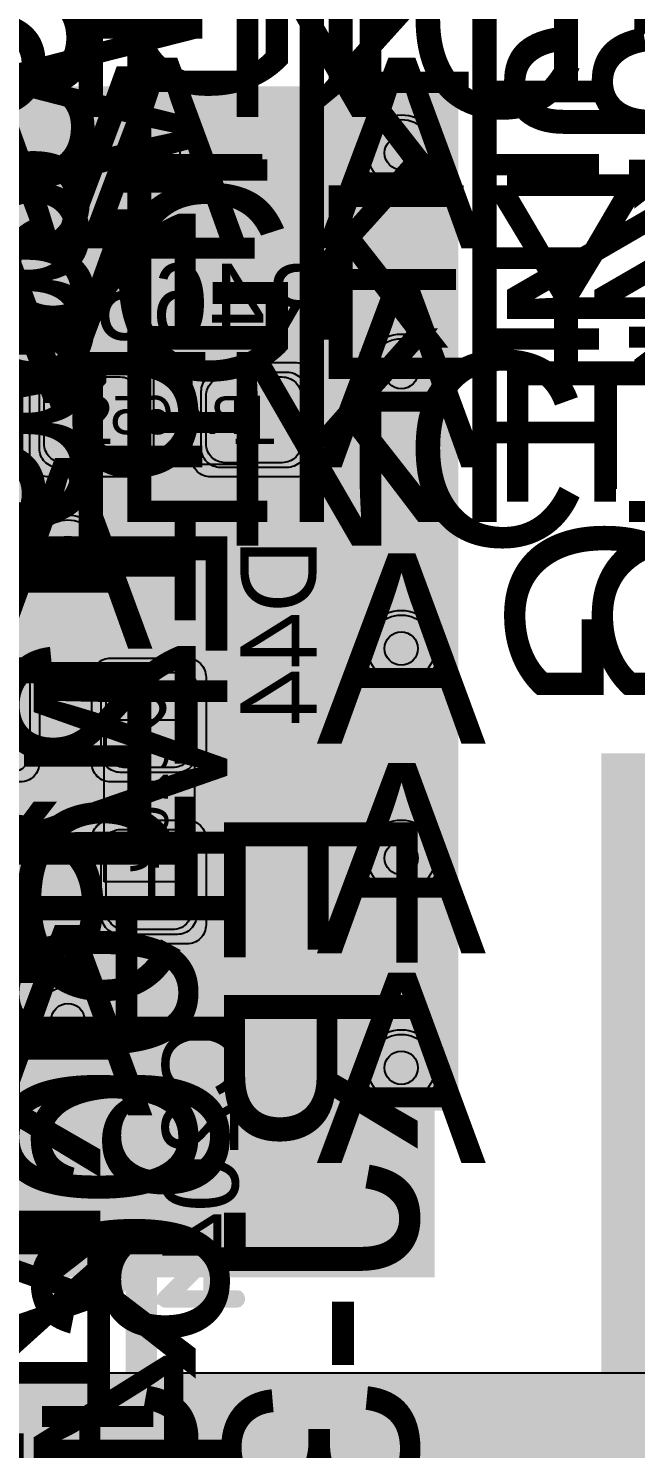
# Model space of a CAD drawing. Extents: x -28 to 199, y -61 to 255.
# Drawn here: x 149.49 to 155.86, y 65.7 to 80.61 of the extents above; entities that cross this region are included whole.
import ezdxf
from ezdxf.enums import TextEntityAlignment as Align

# ---------------------------------------------------------------- set-up
doc = ezdxf.new("R2010")
doc.units = 0
doc.header["$MEASUREMENT"] = 0
for name, color, linetype in [('ASSEMBLY_OUTLINES_BTM', 191, 'CONTINUOUS'), ('ASSEMBLY_PART_NUMBERS_BTM', 191, 'CONTINUOUS'), ('ASSEMBLY_PART_NUMBERS_TOP', 102, 'CONTINUOUS'), ('ASSEMBLY_REF_DES_BTM', 191, 'CONTINUOUS'), ('DRILL_DRAWING', 21, 'CONTINUOUS'), ('GENERATED_SILKSCREEN_BTM', 255, 'CONTINUOUS'), ('GENERATED_SILKSCREEN_TOP', 140, 'CONTINUOUS'), ('PART_PADS_SMD_BTM', 10, 'CONTINUOUS'), ('PIN_NUMBERS_BTM', 8, 'CONTINUOUS'), ('PIN_NUMBERS_TOP', 8, 'CONTINUOUS'), ('PLACEMENT_OUTLINES_BTM', 222, 'CONTINUOUS'), ('PLANE_DATA_LAYER_BOTTOM', 10, 'CONTINUOUS'), ('PLANE_DATA_LAYER_TOP', 150, 'CONTINUOUS'), ('PLANE_SHAPES_LAYER_2', 230, 'CONTINUOUS'), ('PLANE_SHAPES_LAYER_3', 81, 'CONTINUOUS'), ('PLANE_SHAPES_LAYER_BOTTOM', 10, 'CONTINUOUS'), ('PLANE_SHAPES_LAYER_TOP', 150, 'CONTINUOUS'), ('SILKSCREEN_OUTLINES_BTM', 211, 'CONTINUOUS'), ('SILKSCREEN_REF_DES_BTM', 211, 'CONTINUOUS'), ('SILKSCREEN_REF_DES_TOP', 150, 'CONTINUOUS'), ('SOLDERMASK_PADS_BTM', 12, 'CONTINUOUS'), ('SOLDERPASTE_PADS_BTM', 12, 'CONTINUOUS'), ('TRACES_LAYER_3', 81, 'CONTINUOUS'), ('TRACES_LAYER_BOTTOM', 10, 'CONTINUOUS'), ('VIA_HOLES_LAYER_2', 30, 'CONTINUOUS'), ('VIA_HOLES_LAYER_3', 30, 'CONTINUOUS'), ('VIA_HOLES_LAYER_BOTTOM', 30, 'CONTINUOUS'), ('VIA_HOLES_LAYER_TOP', 30, 'CONTINUOUS'), ('VIA_PADS_LAYER_2', 230, 'CONTINUOUS'), ('VIA_PADS_LAYER_3', 81, 'CONTINUOUS'), ('VIA_PADS_LAYER_BOTTOM', 10, 'CONTINUOUS'), ('VIA_PADS_LAYER_TOP', 150, 'CONTINUOUS')]:
    doc.layers.add(name, color=color, linetype=linetype)
doc.styles.add('COURIER_NEW', font='COUR.TTF')
doc.styles.add('VERDANA', font='verdana.TTF')
doc.styles.add('VERIBEST_GERBER_0', font='txt')

msp = doc.modelspace()

# ---------------------------------------------------------------- hatches: boundary and pattern name
at = {"layer": 'PLANE_DATA_LAYER_BOTTOM'}
h = msp.add_hatch(color=256, dxfattribs=at)
h.paths.add_polyline_path([(169.5, 75.5762, -0.414213562373095), (169.4238, 75.5), (168.555096, 75.5, -0.414213562373095), (168.478896, 75.5762), (168.478896, 75.576202, -0.0604851549101079), (168.48111, 75.594437, 0.0604923626898883), (168.5, 75.750001), (168.5, 76.95, 0.414213562373095), (167.85, 77.6), (166.65, 77.6, 0.414213562373095), (166, 76.95), (166, 75.749999, 0.0604915906442908), (166.01889, 75.594437, -0.060485154910108), (166.021104, 75.576202), (166.021104, 75.5762, -0.414213562373095), (165.944904, 75.5), (162.827052, 75.5, -0.6109691680550992), (162.765167, 75.62066, 0.1570208344114398), (163, 76.349999), (163, 76.35, 0.9999999999999999), (160.5, 76.35), (160.5, 76.349999, 0.1570208344114398), (160.734833, 75.62066, -0.6109691680550992), (160.672948, 75.5), (159, 75.5), (159, 67), (159.977682, 66.022318, -0.1989099556854013), (160, 65.968437), (160, 60.5), (169.4238, 60.5, -0.414213562373095), (169.5, 60.4238), (169.5, 57.0762, -0.414213562373095), (169.4238, 57), (168.5762, 57, -0.414213562373095), (168.5, 57.0762), (168.5, 58.2, 0.414213562373095), (167.85, 58.85), (166.65, 58.85, 0.414213562373095), (166, 58.2), (166, 57.0762, -0.414213562373095), (165.9238, 57), (162.968376, 57, -0.414213562373095), (162.892176, 57.0762, -0.1018534239435747), (162.898371, 57.106296, 1.5184150743120406), (160.601629, 57.106296, -0.1018534239435747), (160.607824, 57.0762, -0.414213562373095), (160.531624, 57), (157.5762, 57, -0.414213562373095), (157.5, 57.0762), (157.5, 63), (135.0762, 63, -0.414213562373095), (135, 63.0762), (135, 63.4588, -0.414213562373095), (135.0762, 63.535), (135.215, 63.535, 0.414213562373095), (135.665, 63.985), (135.665, 65.015, 0.414213562373095), (135.215, 65.465), (135.0762, 65.465, -0.414213562373095), (135, 65.5412), (135, 66.4238, -0.414213562373095), (135.0762, 66.5), (156.5, 66.5), (156.5, 77.9238, -0.414213562373095), (156.5762, 78), (169.4238, 78, -0.414213562373095), (169.5, 77.9238)], flags=0)
h.paths.add_polyline_path([(136.495, 63.535, 0.414213562373095), (136.945, 63.985), (136.945, 65.015, 0.414213562373095), (136.495, 65.465), (136.345, 65.465, 0.414213562373095), (135.895, 65.015), (135.895, 63.985, 0.414213562373095), (136.345, 63.535)], flags=0)
at = {"layer": 'PLANE_DATA_LAYER_TOP'}
h = msp.add_hatch(color=256, dxfattribs=at)
h.paths.add_polyline_path([(153.75, 67.5762, -0.414213562373095), (153.6738, 67.5), (141.3262, 67.5, -0.414213562373095), (141.25, 67.5762), (141.25, 70.799, -0.3297111608099209), (141.303911, 70.871867, 0.1227506347712947), (141.511214, 70.996447), (142.374069, 71.859302, -0.4389961025025721), (142.486156, 71.8546, 1.0875729409838402), (143.8954, 73.263844, -0.2207951541177379), (143.86838, 73.322049), (143.86838, 73.32205, -0.1989099556852985), (143.890698, 73.375931), (147.592449, 77.077682, -0.198913366334503), (147.646331, 77.1), (148.746107, 77.1, -0.1385740107174841), (148.785987, 77.088731, 1.7877343018547374), (148.785987, 78.111269, -0.1385740107174841), (148.746107, 78.1), (147.407661, 78.1, 0.1989122151386036), (147.054108, 77.953553), (144.107082, 75.006527, -0.6681819935815638), (143.977, 75.060408), (143.977, 75.934019, -0.357507136707077), (144.038255, 76.008739, 0.250299112383725), (144.365805, 76.277936, -0.3034419380586541), (144.436215, 76.325), (144.483776, 76.325, 0.1989121882725125), (144.784296, 76.44948), (146.482183, 78.147367, 0.1989121882725038), (146.606663, 78.447887), (146.606663, 79.9238, -0.414213562373095), (146.682863, 80), (153.6738, 80, -0.414213562373095), (153.75, 79.9238)], flags=0)
h.paths.add_polyline_path([(141.75, 69.5, -0.9999999999999999), (144.75, 69.5, -0.9999999999999999)], flags=0)
h.paths.add_polyline_path([(149.3, 75.1, -0.9999999999999999), (150.5, 75.1, -0.9999999999999999)], flags=0)
h = msp.add_hatch(color=256, dxfattribs=at)
h.paths.add_polyline_path([(169.5, 70.0762, -0.414213562373095), (169.4238, 70), (159.000008, 70, 0.414213562373095), (159, 69.999992), (159, 54.000008, 0.414213562373095), (159.000008, 54), (160.531624, 54, -0.414213562373095), (160.607824, 53.9238, -0.1018534239435747), (160.601629, 53.893704, 1.5184150743120406), (162.898371, 53.893704, -0.1018534239435747), (162.892176, 53.9238, -0.414213562373095), (162.968376, 54), (166.031624, 54, -0.414213562373095), (166.107824, 53.9238, -0.1018534239435747), (166.101629, 53.893704, 1.5184150743120406), (168.398371, 53.893704, -0.1018534239435747), (168.392176, 53.9238, -0.414213562373095), (168.468376, 54), (169.4238, 54, -0.414213562373095), (169.5, 53.9238), (169.5, 30.5762, -0.414213562373095), (169.4238, 30.5), (149.0762, 30.5, -0.414213562373095), (149, 30.5762), (149, 32.413019, -0.3457356601756758), (149.058138, 32.487047, 5.006826162254088), (148.071364, 32.641193, -0.7571947813028697), (148.031585, 32.5), (146.0762, 32.5, -0.414213562373095), (146, 32.5762), (146.000002, 51.96844), (146.000002, 51.968441, -0.1989099556854013), (146.02232, 52.022322), (147.999998, 53.999998), (148, 54.000004), (148, 63.499992, 0.414213562373095), (147.999992, 63.5), (135.000008, 63.5, 0.414213562373095), (135, 63.499992), (135, 61.392278, -0.5804699062171486), (134.885085, 61.326646, 0.4717278982476649), (133.071822, 60.667608, -0.7065122331251797), (132.928178, 60.667608, 0.7065077913008034), (130.571822, 60.667608, -0.7065122331251797), (130.428178, 60.667608, 5.814490949740414), (130.428178, 59.832392, -0.7065122331251797), (130.571822, 59.832392, 0.7065077913008034), (132.928178, 59.832392, -0.7065122331251797), (133.071822, 59.832392, 0.4717278982476649), (134.885085, 59.173354, -0.5804699062171484), (135, 59.107722), (135, 58.5762, -0.414213562373095), (134.9238, 58.5), (127.5762, 58.5, -0.414213562373095), (127.5, 58.5762), (127.5, 65.4238, -0.414213562373095), (127.5762, 65.5), (155.499992, 65.5, 0.414213562373095), (155.5, 65.500008), (155.5, 72.9238, -0.414213562373095), (155.5762, 73), (160.672948, 73, -0.6109691680550992), (160.734833, 72.87934, 0.1570208344114398), (160.5, 72.150001), (160.5, 72.15, 0.9999999999999999), (163, 72.15), (163, 72.150001, 0.1570208344114398), (162.765167, 72.87934, -0.6109691680550992), (162.827052, 73), (166.172948, 73, -0.6109691680550992), (166.234833, 72.87934, 0.1570208344114398), (166, 72.150001), (166, 72.15, 0.9999999999999999), (168.5, 72.15), (168.5, 72.150001, 0.1570208344114398), (168.265167, 72.87934, -0.6109691680550992), (168.327052, 73), (169.4238, 73, -0.414213562373095), (169.5, 72.9238)], flags=0)
h.paths.add_polyline_path([(150.6, 42.75, -0.9999999999999999), (153.9, 42.75, -0.9999999999999999)], flags=0)
h.paths.add_polyline_path([(153.566554, 37.316215, 3.776584228258665), (151.933446, 37.316215, -0.5812912328426739), (151.933446, 37.183785, 3.776584228258665), (153.566554, 37.183785, -0.5812912328426739)], flags=0)
h.paths.add_polyline_path([(153.571822, 60.667608, -0.7065122331251797), (153.428178, 60.667608, 0.7065077913008034), (151.071822, 60.667608, -0.7065122331251797), (150.928178, 60.667608, 5.814490949740414), (150.928178, 59.832392, -0.7065122331251797), (151.071822, 59.832392, 0.7065077913008034), (153.428178, 59.832392, -0.7065122331251797), (153.571822, 59.832392, 5.814490949740414)], flags=0)
h.paths.add_polyline_path([(155.1, 42.75, -0.9999999999999999), (158.4, 42.75, -0.9999999999999999)], flags=0)
h.paths.add_polyline_path([(155.1, 52.75, -0.9999999999999999), (158.4, 52.75, -0.9999999999999999)], flags=0)
at = {"layer": 'PLANE_SHAPES_LAYER_2'}
h = msp.add_hatch(color=256, dxfattribs=at)
h.paths.add_polyline_path([(169.5, 129.25), (149.5, 129.25), (142.25, 122), (142.25, 90.5), (147.5, 90.5), (147.5, 80), (154, 80), (154, 69.25), (131.75, 69.25), (131.75, 73.25), (121.25, 73.25), (121.25, 81), (110.5, 81), (110.5, 125.75), (106.5, 125.75), (106.5, 128.75), (93.5, 128.75), (93.5, 120.25), (91.75, 120.25), (91.75, 121.5), (80, 121.5), (80, 118.25), (73.25, 118.25), (73.25, 124.5), (67.5, 124.5), (67.5, 128), (57.75, 128), (57.75, 120.25), (55.25, 120.25), (55.25, 121.5), (47.5, 121.5), (47.5, 119), (35, 119), (35, 134.75), (32.75, 134.75), (32.75, 159.75), (29.25, 159.75), (29.25, 175.25), (22.5, 175.25), (22.5, 195.25), (17.25, 195.25), (17.25, 198), (22.5, 198), (22.5, 216.5), (40.25, 216.5), (40.25, 235.5), (54.5, 235.5), (54.5, 254), (87.25, 254), (87.25, 236.25), (86.25, 236.25), (86.25, 228.75), (81, 228.75), (81, 218.75), (95.25, 218.75), (95.25, 194.5), (87, 194.5), (87, 172), (131.1, 172), (131.1, 208.75), (115.5, 208.75), (115.5, 213.75), (106.75, 213.75), (106.75, 218.75), (110.25, 222.25), (110.25, 226.25), (142.5, 226.25), (142.5, 221.5), (160.5, 221.5), (160.5, 240.75), (169.5, 240.75)])
h.paths.add_polyline_path([(35.5, 149.5), (41.75, 149.5), (41.75, 152), (39.25, 152), (39.25, 154), (37.75, 154), (37.75, 152), (35.5, 152)], flags=16)
h.paths.add_polyline_path([(37.5, 125.75), (37.5, 128.75), (42.75, 128.75), (42.75, 125.75)], flags=16)
h.paths.add_polyline_path([(52, 127.75), (52, 130.75), (54.25, 130.75), (54.25, 127.75)], flags=16)
h.paths.add_polyline_path([(50.75, 219.5), (50.75, 226.5), (71.75, 226.5), (71.75, 219.5)], flags=16)
h.paths.add_polyline_path([(66.5, 150.75), (66.5, 177.5), (72.25, 177.5), (72.25, 150.75)], flags=16)
h.paths.add_polyline_path([(47.25, 185.25), (73, 185.25), (73, 188.25), (70.25, 188.25), (70.25, 191), (47.25, 191)], flags=16)
h.paths.add_polyline_path([(84.5, 208), (84.5, 212.75), (85, 212.75), (85, 208)], flags=16)
h.paths.add_polyline_path([(61.5, 137.25), (87.75, 137.25), (87.75, 140.5), (84.75, 140.5), (84.75, 143), (61.5, 143)], flags=16)
h.paths.add_polyline_path([(88.75, 127), (88.75, 130), (91, 130), (91, 127)], flags=16)
h.paths.add_polyline_path([(85.5, 130.25), (85.5, 132.5), (91, 132.5), (91, 130.25)], flags=16)
h.paths.add_polyline_path([(108.75, 142.25), (135.75, 142.25), (135.75, 145.75), (132.25, 145.75), (132.25, 149), (108.75, 149)], flags=16)
h.paths.add_polyline_path([(114.25, 126.75), (140.75, 126.75), (140.75, 129.75), (137.25, 129.75), (137.25, 133), (114.25, 133)], flags=16)
h.paths.add_polyline_path([(155.25, 180.25), (166.25, 180.25), (166.25, 186.25), (152.25, 186.25), (152.25, 183), (155.25, 183)], flags=16)
at = {"layer": 'PLANE_SHAPES_LAYER_3'}
h = msp.add_hatch(color=256, dxfattribs=at)
h.paths.add_polyline_path([(169.5, 129.25), (149.5, 129.25), (142.25, 122), (142.25, 90.5), (147.5, 90.5), (147.5, 80), (154, 80), (154, 69.25), (131.75, 69.25), (131.75, 73.25), (121.25, 73.25), (121.25, 81), (110.5, 81), (110.5, 125.75), (106.5, 125.75), (106.5, 128.75), (93.5, 128.75), (93.5, 120.25), (91.75, 120.25), (91.75, 121.5), (80, 121.5), (80, 118.25), (73.25, 118.25), (73.25, 124.5), (67.5, 124.5), (67.5, 127.75), (58.25, 127.75), (58.25, 130.25), (88.75, 130.25), (88.75, 127), (91, 127), (91, 132.5), (55, 132.5), (55, 131.25), (52, 131.25), (52, 127.75), (55, 127.75), (55, 127.25), (57.75, 127.25), (57.75, 120.25), (55.25, 120.25), (55.25, 121.5), (47.5, 121.5), (47.5, 119), (35, 119), (35, 134.75), (32.75, 134.75), (32.75, 159.75), (29.25, 159.75), (29.25, 175.25), (22.5, 175.25), (22.5, 195.25), (17.25, 195.25), (17.25, 198), (22.5, 198), (22.5, 216.5), (40.25, 216.5), (40.25, 235.5), (54.5, 235.5), (54.5, 254), (87.25, 254), (87.25, 236.25), (86.25, 236.25), (86.25, 228.75), (81, 228.75), (81, 218.75), (95.25, 218.75), (95.25, 194.5), (87, 194.5), (87, 172), (131.1, 172), (131.1, 208.75), (115.5, 208.75), (115.5, 213.75), (106.75, 213.75), (106.75, 218.75), (110.25, 222.25), (110.25, 226.25), (142.5, 226.25), (142.5, 221.5), (160.5, 221.5), (160.5, 240.75), (169.5, 240.75)])
h.paths.add_polyline_path([(35.5, 149.5), (41.75, 149.5), (41.75, 152), (39.25, 152), (39.25, 154), (37.75, 154), (37.75, 152), (35.5, 152)], flags=16)
h.paths.add_polyline_path([(37.5, 125.75), (37.5, 128.75), (42.75, 128.75), (42.75, 125.75)], flags=16)
h.paths.add_polyline_path([(50.75, 219.5), (50.75, 226.5), (71.75, 226.5), (71.75, 219.5)], flags=16)
h.paths.add_polyline_path([(66.5, 150.75), (66.5, 177.5), (72.25, 177.5), (72.25, 150.75)], flags=16)
h.paths.add_polyline_path([(47.25, 185.25), (73, 185.25), (73, 188.25), (70.25, 188.25), (70.25, 191), (47.25, 191)], flags=16)
h.paths.add_polyline_path([(84.5, 208), (84.5, 212.75), (85, 212.75), (85, 208)], flags=16)
h.paths.add_polyline_path([(61.5, 137.25), (87.75, 137.25), (87.75, 140.5), (84.75, 140.5), (84.75, 143), (61.5, 143)], flags=16)
h.paths.add_polyline_path([(108.75, 142.25), (135.75, 142.25), (135.75, 145.75), (132.25, 145.75), (132.25, 149), (108.75, 149)], flags=16)
h.paths.add_polyline_path([(114.25, 126.75), (140.75, 126.75), (140.75, 129.75), (137.25, 129.75), (137.25, 133), (114.25, 133)], flags=16)
h.paths.add_polyline_path([(155.25, 180.25), (166.25, 180.25), (166.25, 186.25), (152.25, 186.25), (152.25, 183), (155.25, 183)], flags=16)
at = {"layer": 'PLANE_SHAPES_LAYER_BOTTOM'}
msp.add_hatch(color=256, dxfattribs=at).paths.add_polyline_path([(169.5, 75.5), (159, 75.5), (159, 67), (160, 66), (160, 60.5), (169.5, 60.5), (169.5, 57), (157.5, 57), (157.5, 63), (135, 63), (135, 66.5), (156.5, 66.5), (156.5, 78), (169.5, 78)], flags=0)
at = {"layer": 'VIA_HOLES_LAYER_2'}
h = msp.add_hatch(color=256, dxfattribs=at)
edge = h.paths.add_edge_path()
edge.add_arc((150.9, 79.3), 0.175, 0, 360)
h = msp.add_hatch(color=256, dxfattribs=at)
edge = h.paths.add_edge_path()
edge.add_arc((153.4, 79.3), 0.175, 0, 360)
h = msp.add_hatch(color=256, dxfattribs=at)
edge = h.paths.add_edge_path()
edge.add_arc((153.4, 77), 0.175, 0, 360)
h = msp.add_hatch(color=256, dxfattribs=at)
edge = h.paths.add_edge_path()
edge.add_arc((149.9, 75.1), 0.175, 0, 360)
h = msp.add_hatch(color=256, dxfattribs=at)
edge = h.paths.add_edge_path()
edge.add_arc((153.4, 74.1), 0.175, 0, 360)
h = msp.add_hatch(color=256, dxfattribs=at)
edge = h.paths.add_edge_path()
edge.add_arc((153.4, 71.9), 0.175, 0, 360)
h = msp.add_hatch(color=256, dxfattribs=at)
edge = h.paths.add_edge_path()
edge.add_arc((149.9, 70.2), 0.175, 0, 360)
h = msp.add_hatch(color=256, dxfattribs=at)
edge = h.paths.add_edge_path()
edge.add_arc((153.4, 69.7), 0.175, 0, 360)
at = {"layer": 'VIA_HOLES_LAYER_3'}
h = msp.add_hatch(color=256, dxfattribs=at)
edge = h.paths.add_edge_path()
edge.add_arc((150.9, 79.3), 0.175, 0, 360)
h = msp.add_hatch(color=256, dxfattribs=at)
edge = h.paths.add_edge_path()
edge.add_arc((153.4, 79.3), 0.175, 0, 360)
h = msp.add_hatch(color=256, dxfattribs=at)
edge = h.paths.add_edge_path()
edge.add_arc((153.4, 77), 0.175, 0, 360)
h = msp.add_hatch(color=256, dxfattribs=at)
edge = h.paths.add_edge_path()
edge.add_arc((149.9, 75.1), 0.175, 0, 360)
h = msp.add_hatch(color=256, dxfattribs=at)
edge = h.paths.add_edge_path()
edge.add_arc((153.4, 74.1), 0.175, 0, 360)
h = msp.add_hatch(color=256, dxfattribs=at)
edge = h.paths.add_edge_path()
edge.add_arc((153.4, 71.9), 0.175, 0, 360)
h = msp.add_hatch(color=256, dxfattribs=at)
edge = h.paths.add_edge_path()
edge.add_arc((149.9, 70.2), 0.175, 0, 360)
h = msp.add_hatch(color=256, dxfattribs=at)
edge = h.paths.add_edge_path()
edge.add_arc((153.4, 69.7), 0.175, 0, 360)
at = {"layer": 'VIA_HOLES_LAYER_BOTTOM'}
h = msp.add_hatch(color=256, dxfattribs=at)
edge = h.paths.add_edge_path()
edge.add_arc((150.9, 79.3), 0.175, 0, 360)
h = msp.add_hatch(color=256, dxfattribs=at)
edge = h.paths.add_edge_path()
edge.add_arc((153.4, 79.3), 0.175, 0, 360)
h = msp.add_hatch(color=256, dxfattribs=at)
edge = h.paths.add_edge_path()
edge.add_arc((153.4, 77), 0.175, 0, 360)
h = msp.add_hatch(color=256, dxfattribs=at)
edge = h.paths.add_edge_path()
edge.add_arc((149.9, 75.1), 0.175, 0, 360)
h = msp.add_hatch(color=256, dxfattribs=at)
edge = h.paths.add_edge_path()
edge.add_arc((153.4, 74.1), 0.175, 0, 360)
h = msp.add_hatch(color=256, dxfattribs=at)
edge = h.paths.add_edge_path()
edge.add_arc((153.4, 71.9), 0.175, 0, 360)
h = msp.add_hatch(color=256, dxfattribs=at)
edge = h.paths.add_edge_path()
edge.add_arc((149.9, 70.2), 0.175, 0, 360)
h = msp.add_hatch(color=256, dxfattribs=at)
edge = h.paths.add_edge_path()
edge.add_arc((153.4, 69.7), 0.175, 0, 360)
at = {"layer": 'VIA_HOLES_LAYER_TOP'}
h = msp.add_hatch(color=256, dxfattribs=at)
edge = h.paths.add_edge_path()
edge.add_arc((150.9, 79.3), 0.175, 0, 360)
h = msp.add_hatch(color=256, dxfattribs=at)
edge = h.paths.add_edge_path()
edge.add_arc((153.4, 79.3), 0.175, 0, 360)
h = msp.add_hatch(color=256, dxfattribs=at)
edge = h.paths.add_edge_path()
edge.add_arc((153.4, 77), 0.175, 0, 360)
h = msp.add_hatch(color=256, dxfattribs=at)
edge = h.paths.add_edge_path()
edge.add_arc((149.9, 75.1), 0.175, 0, 360)
h = msp.add_hatch(color=256, dxfattribs=at)
edge = h.paths.add_edge_path()
edge.add_arc((153.4, 74.1), 0.175, 0, 360)
h = msp.add_hatch(color=256, dxfattribs=at)
edge = h.paths.add_edge_path()
edge.add_arc((153.4, 71.9), 0.175, 0, 360)
h = msp.add_hatch(color=256, dxfattribs=at)
edge = h.paths.add_edge_path()
edge.add_arc((149.9, 70.2), 0.175, 0, 360)
h = msp.add_hatch(color=256, dxfattribs=at)
edge = h.paths.add_edge_path()
edge.add_arc((153.4, 69.7), 0.175, 0, 360)

# ---------------------------------------------------------------- linework, layer by layer
at = {"layer": 'ASSEMBLY_OUTLINES_BTM'}
for points in [[(150.15, 76.03), (150.15, 76.98), (151.85, 76.98), (151.85, 76.03)], [(150.28, 71.65), (150.28, 73.35), (151.23, 73.35), (151.23, 71.65)]]:
    msp.add_lwpolyline(points, close=True, dxfattribs=at)
at = {"layer": 'GENERATED_SILKSCREEN_BTM', "const_width": 0.15}
for points in [[(150.2236, 77.8512), (150.2268, 77.8504), (150.2292, 77.8496), (150.2324, 77.848), (150.3412, 77.76), (150.3412, 78.0936), (149.8188, 78.0936), (149.8132, 78.0952), (149.8084, 78.0984), (149.806, 78.104), (149.8052, 78.1096), (149.806, 78.116), (149.8084, 78.1208), (149.8132, 78.1248), (149.8188, 78.1264), (150.3588, 78.1264), (150.3644, 78.1248), (150.3692, 78.1208), (150.3732, 78.116), (150.3748, 78.1104), (150.3748, 77.7256), (150.374, 77.72), (150.3716, 77.716), (150.3684, 77.7136), (150.3628, 77.712), (150.3596, 77.7104), (150.3556, 77.7096), (150.3516, 77.7104), (150.3484, 77.7128), (150.218, 77.8192), (149.9596, 77.8192), (149.8348, 77.7176), (149.8348, 77.46), (149.9596, 77.36), (150.218, 77.36), (150.3484, 77.4656), (150.354, 77.468), (150.3588, 77.468), (150.3644, 77.4648), (150.3684, 77.4608), (150.3716, 77.4552), (150.3732, 77.4496), (150.3724, 77.4464), (150.3716, 77.444), (150.37, 77.4416), (150.3676, 77.44), (150.2324, 77.3296), (150.23, 77.328), (150.2268, 77.328), (150.2236, 77.3264), (149.954, 77.3264), (149.9524, 77.3264), (149.9508, 77.3272), (149.95, 77.3272), (149.9484, 77.328), (149.9468, 77.328), (149.9436, 77.3296), (149.8084, 77.44), (149.806, 77.4424), (149.8052, 77.444), (149.8036, 77.4488), (149.8028, 77.452), (149.8028, 77.7256), (149.8036, 77.7288), (149.8052, 77.7336), (149.8052, 77.7352), (149.8068, 77.736), (149.8076, 77.7376), (149.8084, 77.7392), (149.9436, 77.848), (149.9476, 77.8496), (149.9508, 77.8504), (149.954, 77.8512), (150.2236, 77.8512)], [(150.6988, 78.1232), (150.5644, 78.0136), (150.5612, 78.0096), (150.5596, 78.0032), (150.5604, 77.9984), (150.562, 77.9944), (150.5644, 77.9912), (150.5684, 77.988), (150.5724, 77.9856), (150.5764, 77.9848), (150.5804, 77.9848), (150.5836, 77.9872), (150.7148, 78.0936), (150.974, 78.0936), (151.0972, 77.9928), (151.0972, 77.7056), (150.9884, 77.7944), (150.9852, 77.7952), (150.9836, 77.796), (150.9828, 77.796), (150.9828, 77.7968), (150.9788, 77.7976), (150.7092, 77.7976), (150.706, 77.7968), (150.706, 77.796), (150.7044, 77.796), (150.702, 77.7952), (150.6996, 77.7944), (150.5644, 77.6856), (150.5636, 77.6832), (150.562, 77.6824), (150.5612, 77.6816), (150.5612, 77.68), (150.5596, 77.6744), (150.5588, 77.672), (150.5588, 77.452), (150.5596, 77.448), (150.5612, 77.4448), (150.562, 77.4416), (150.5644, 77.4392), (150.6988, 77.3296), (150.7028, 77.328), (150.7036, 77.3272), (150.706, 77.3272), (150.7068, 77.3264), (150.7076, 77.3264), (150.7092, 77.3264), (150.9788, 77.3264), (150.982, 77.3272), (150.9852, 77.328), (150.9884, 77.3296), (151.1228, 77.4392), (151.1252, 77.4408), (151.126, 77.4416), (151.1276, 77.444), (151.1292, 77.4496), (151.13, 77.452), (151.13, 78.0008), (151.1292, 78.0048), (151.1276, 78.008), (151.126, 78.0096), (151.1252, 78.0112), (151.1228, 78.0136), (150.9884, 78.1232), (150.9852, 78.124), (150.9836, 78.1248), (150.982, 78.1256), (150.9788, 78.1264), (150.7092, 78.1264), (150.706, 78.1256), (150.7044, 78.1248), (150.702, 78.124), (150.6988, 78.1232)], [(151.4004, 77.3424), (151.3996, 77.336), (151.3956, 77.332), (151.39, 77.3296), (151.3844, 77.3288), (151.3788, 77.3296), (151.374, 77.332), (151.37, 77.336), (151.3684, 77.3424), (151.3684, 77.5848), (151.3308, 77.5848), (151.3252, 77.5864), (151.3204, 77.5896), (151.318, 77.5952), (151.3172, 77.6008), (151.318, 77.6072), (151.3204, 77.6128), (151.3252, 77.6168), (151.3308, 77.6176), (151.3684, 77.6176), (151.3684, 78.088), (151.3692, 78.092), (151.3716, 78.0952), (151.3748, 78.0984), (151.3788, 78.1008), (151.3836, 78.1024), (151.3884, 78.1032), (151.3924, 78.1024), (151.3964, 78.0992), (151.882, 77.6136), (151.8852, 77.6088), (151.8868, 77.604), (151.886, 77.5992), (151.8828, 77.5936), (151.8812, 77.5896), (151.878, 77.5872), (151.8748, 77.5856), (151.8708, 77.5848), (151.4004, 77.5848), (151.4004, 77.3424)], [(151.8308, 77.6176), (151.4004, 78.0464), (151.4004, 77.6176), (151.8308, 77.6176)], [(152.0756, 77.8224), (152.0732, 77.824), (152.0724, 77.828), (152.0708, 77.832), (152.07, 77.836), (152.07, 78.0008), (152.0708, 78.0048), (152.0724, 78.0072), (152.0724, 78.0096), (152.0732, 78.0104), (152.0748, 78.0112), (152.0756, 78.0128), (152.2116, 78.1232), (152.2156, 78.1248), (152.2188, 78.1256), (152.222, 78.1264), (152.6252, 78.1264), (152.6324, 78.1248), (152.6372, 78.1208), (152.6412, 78.116), (152.6428, 78.1104), (152.6428, 77.3424), (152.6412, 77.336), (152.6372, 77.332), (152.6324, 77.3296), (152.6268, 77.3288), (152.6204, 77.3296), (152.6148, 77.332), (152.6108, 77.336), (152.6092, 77.3424), (152.6092, 77.7104), (152.2332, 77.7104), (152.102, 77.3376), (152.0988, 77.332), (152.0932, 77.3288), (152.0876, 77.328), (152.082, 77.3296), (152.0772, 77.332), (152.0732, 77.336), (152.0716, 77.3416), (152.0724, 77.348), (152.2036, 77.7208), (152.0756, 77.8224)], [(152.6092, 78.0936), (152.2268, 78.0936), (152.102, 77.9928), (152.102, 77.844), (152.2268, 77.7424), (152.6092, 77.7424), (152.6092, 78.0936)], [(151.0972, 77.664), (151.0972, 77.46), (150.974, 77.3592), (150.7156, 77.3592), (150.5908, 77.46), (150.5908, 77.664), (150.7156, 77.7656), (150.974, 77.7656), (151.0972, 77.664)], [(151.71, 74.7112), (151.7084, 74.7152), (151.7076, 74.7176), (151.7068, 74.7216), (151.7068, 75.1264), (151.7084, 75.132), (151.7124, 75.136), (151.7172, 75.1408), (151.7228, 75.1424), (152.4908, 75.1424), (152.4972, 75.1408), (152.5012, 75.136), (152.506, 75.132), (152.5068, 75.1264), (152.5068, 74.7216), (152.5068, 74.7184), (152.506, 74.7168), (152.5052, 74.7144), (152.5036, 74.7112), (152.394, 74.576), (152.3908, 74.5736), (152.3892, 74.5728), (152.3852, 74.5712), (152.3812, 74.5704), (151.8324, 74.5704), (151.8284, 74.5712), (151.826, 74.5728), (151.8236, 74.5728), (151.8228, 74.5736), (151.822, 74.5752), (151.8196, 74.576), (151.71, 74.7112)], [(151.7396, 75.1088), (151.7396, 74.7272), (151.8404, 74.6024), (152.3732, 74.6024), (152.474, 74.7272), (152.474, 75.1088), (151.7396, 75.1088)], [(152.2156, 74.3304), (151.786, 73.9), (152.2156, 73.9), (152.2156, 74.3304)], [(152.4908, 73.9), (152.4972, 73.8992), (152.5012, 73.8952), (152.5036, 73.8896), (152.5044, 73.884), (152.5036, 73.8784), (152.5012, 73.8736), (152.4972, 73.8696), (152.4908, 73.868), (152.2484, 73.868), (152.2484, 73.8304), (152.2468, 73.8248), (152.2436, 73.82), (152.238, 73.8176), (152.2324, 73.8168), (152.226, 73.8176), (152.2204, 73.82), (152.2164, 73.8248), (152.2156, 73.8304), (152.2156, 73.868), (151.7452, 73.868), (151.7412, 73.8688), (151.738, 73.8704), (151.7348, 73.8744), (151.7324, 73.8784), (151.7308, 73.8832), (151.73, 73.888), (151.7308, 73.892), (151.734, 73.896), (152.2196, 74.3816), (152.2244, 74.3848), (152.2292, 74.3864), (152.234, 74.3856), (152.2396, 74.3824), (152.2436, 74.3808), (152.246, 74.3776), (152.2476, 74.3744), (152.2484, 74.3704), (152.2484, 73.9), (152.4908, 73.9)], [(152.2156, 73.5744), (151.786, 73.144), (152.2156, 73.144), (152.2156, 73.5744)], [(152.4908, 73.144), (152.4972, 73.1432), (152.5012, 73.1392), (152.5036, 73.1336), (152.5044, 73.128), (152.5036, 73.1224), (152.5012, 73.1176), (152.4972, 73.1136), (152.4908, 73.112), (152.2484, 73.112), (152.2484, 73.0744), (152.2468, 73.0688), (152.2436, 73.064), (152.238, 73.0616), (152.2324, 73.0608), (152.226, 73.0616), (152.2204, 73.064), (152.2164, 73.0688), (152.2156, 73.0744), (152.2156, 73.112), (151.7452, 73.112), (151.7412, 73.1128), (151.738, 73.1144), (151.7348, 73.1184), (151.7324, 73.1224), (151.7308, 73.1272), (151.73, 73.132), (151.7308, 73.136), (151.734, 73.14), (152.2196, 73.6256), (152.2244, 73.6288), (152.2292, 73.6304), (152.234, 73.6296), (152.2396, 73.6264), (152.2436, 73.6248), (152.246, 73.6216), (152.2476, 73.6184), (152.2484, 73.6144), (152.2484, 73.144), (152.4908, 73.144)], [(151.6836, 69.9004), (151.574, 70.0348), (151.5716, 70.0388), (151.5684, 70.0396), (151.5652, 70.0412), (151.5612, 70.042), (151.0124, 70.042), (151.0084, 70.0412), (151.0052, 70.0396), (151.0036, 70.038), (151.002, 70.0372), (150.9996, 70.0348), (150.89, 69.9004), (150.8892, 69.898), (150.8884, 69.8956), (150.8876, 69.8948), (150.8868, 69.8916), (150.8868, 69.622), (150.8876, 69.618), (150.8884, 69.6164), (150.8892, 69.614), (150.89, 69.6116), (150.9996, 69.4764), (151.0036, 69.4732), (151.01, 69.4716), (151.014, 69.4724), (151.0188, 69.474), (151.022, 69.4764), (151.0252, 69.4804), (151.0276, 69.4844), (151.0284, 69.4884), (151.0284, 69.4924), (151.026, 69.4956), (150.9196, 69.6276), (150.9196, 69.886), (151.0204, 70.0092), (151.5532, 70.0092), (151.654, 69.886), (151.654, 69.6276), (151.5476, 69.4956), (151.546, 69.4924), (151.5452, 69.4884), (151.546, 69.4844), (151.5484, 69.4804), (151.5516, 69.4764), (151.5556, 69.474), (151.5596, 69.4724), (151.5652, 69.4716), (151.57, 69.4732), (151.574, 69.4764), (151.6836, 69.6116), (151.6852, 69.6148), (151.686, 69.6156), (151.686, 69.618), (151.6868, 69.6188), (151.6868, 69.6196), (151.6868, 69.622), (151.6868, 69.8916), (151.686, 69.8948), (151.6852, 69.898), (151.6836, 69.9004)], [(150.89, 68.8564), (150.9996, 68.722), (151.0036, 68.7196), (151.0068, 68.7188), (151.0092, 68.7172), (151.0124, 68.7164), (151.122, 68.7164), (151.1244, 68.7172), (151.13, 68.7188), (151.134, 68.7196), (151.1356, 68.722), (151.5684, 69.2548), (151.654, 69.2548), (151.654, 68.7324), (151.6556, 68.7268), (151.6588, 68.722), (151.6644, 68.7196), (151.6708, 68.7188), (151.6764, 68.7196), (151.682, 68.722), (151.6852, 68.7268), (151.6868, 68.7324), (151.6868, 69.2716), (151.6852, 69.278), (151.6812, 69.282), (151.6772, 69.286), (151.6708, 69.2876), (151.5612, 69.2876), (151.5588, 69.2868), (151.5532, 69.2852), (151.5508, 69.2836), (151.5492, 69.282), (151.5476, 69.2804), (151.114, 68.7484), (151.0204, 68.7484), (150.9196, 68.8732), (150.9196, 69.1316), (151.026, 69.262), (151.0276, 69.2676), (151.0268, 69.2724), (151.0244, 69.278), (151.0196, 69.2812), (151.0148, 69.2844), (151.0092, 69.2852), (151.0036, 69.2844), (150.9996, 69.2804), (150.89, 69.146), (150.8892, 69.1428), (150.8884, 69.1404), (150.8876, 69.1396), (150.8868, 69.1364), (150.8868, 68.8668), (150.8876, 68.8636), (150.8876, 68.8628), (150.8884, 68.862), (150.8892, 68.8596), (150.89, 68.8564)], [(150.9996, 68.5244), (150.89, 68.39), (150.8892, 68.3868), (150.8884, 68.3844), (150.8876, 68.3836), (150.8868, 68.3804), (150.8868, 68.1108), (150.8876, 68.1076), (150.8876, 68.1068), (150.8884, 68.106), (150.8892, 68.1036), (150.89, 68.1004), (150.9996, 67.966), (151.0036, 67.9636), (151.0068, 67.9628), (151.0092, 67.9612), (151.0124, 67.9604), (151.5612, 67.9604), (151.5636, 67.9612), (151.5692, 67.9628), (151.5708, 67.9636), (151.574, 67.966), (151.6836, 68.1004), (151.6844, 68.1036), (151.6852, 68.1052), (151.686, 68.1068), (151.6868, 68.1084), (151.6868, 68.1108), (151.6868, 68.3804), (151.686, 68.3836), (151.6852, 68.3868), (151.6836, 68.39), (151.574, 68.5244), (151.5724, 68.526), (151.5716, 68.5276), (151.5692, 68.5292), (151.5636, 68.5308), (151.5612, 68.5316), (151.0124, 68.5316), (151.0092, 68.5308), (151.0068, 68.5292), (151.0036, 68.5276), (150.9996, 68.5244)], [(151.0204, 68.4988), (151.5532, 68.4988), (151.5932, 68.4516), (150.962, 68.0644), (150.9196, 68.1172), (150.9196, 68.3756), (151.0204, 68.4988)], [(151.614, 68.426), (151.654, 68.3756), (151.654, 68.1172), (151.5532, 67.9924), (151.0204, 67.9924), (150.9828, 68.0396), (151.614, 68.426)], [(151.6708, 67.29), (151.6772, 67.2892), (151.6812, 67.2852), (151.6836, 67.2796), (151.6844, 67.274), (151.6836, 67.2684), (151.6812, 67.2636), (151.6772, 67.2596), (151.6708, 67.258), (151.4284, 67.258), (151.4284, 67.2204), (151.4268, 67.2148), (151.4236, 67.21), (151.418, 67.2076), (151.4124, 67.2068), (151.406, 67.2076), (151.4004, 67.21), (151.3964, 67.2148), (151.3956, 67.2204), (151.3956, 67.258), (150.9252, 67.258), (150.9212, 67.2588), (150.918, 67.2604), (150.9148, 67.2644), (150.9124, 67.2684), (150.9108, 67.2732), (150.91, 67.278), (150.9108, 67.282), (150.914, 67.286), (151.3996, 67.7716), (151.4044, 67.7748), (151.4092, 67.7764), (151.414, 67.7756), (151.4196, 67.7724), (151.4236, 67.7708), (151.426, 67.7676), (151.4276, 67.7644), (151.4284, 67.7604), (151.4284, 67.29), (151.6708, 67.29)], [(151.3956, 67.7204), (150.966, 67.29), (151.3956, 67.29), (151.3956, 67.7204)]]:
    msp.add_lwpolyline(points, dxfattribs=at)
for points in [[(151.292098, 76.980005, 1.22306e-05), (151.292089, 76.979995), (150.707911, 76.979995, 1.22306e-05), (150.707902, 76.980005), (151.292098, 76.980005)], [(151.283844, 76.029995), (150.716156, 76.029995, 1.1642e-05), (150.716164, 76.030005), (151.283836, 76.030005, 1.1642e-05), (151.283844, 76.029995)], [(149.470005, 72.216156, 1.1642e-05), (149.469995, 72.216164), (149.469995, 72.783836, 1.1642e-05), (149.470005, 72.783844), (149.470005, 72.216156)], [(150.280005, 72.216164, 1.1642e-05), (150.279995, 72.216156), (150.279995, 72.783844, 1.1642e-05), (150.280005, 72.783836), (150.280005, 72.216164)], [(151.230005, 72.207902, 1.22306e-05), (151.229995, 72.207911), (151.229995, 72.792089, 1.22306e-05), (151.230005, 72.792098), (151.230005, 72.207902)]]:
    msp.add_lwpolyline(points, format="xyb", dxfattribs=at)
at = {"layer": 'GENERATED_SILKSCREEN_TOP', "const_width": 0.25}
msp.add_lwpolyline([(150.276945, 65.97872), (150.260705, 65.97466), (150.252585, 65.96654), (150.246495, 65.95233), (150.244465, 65.93609), (150.246495, 65.92188), (150.252585, 65.90767), (150.260705, 65.89752), (150.276945, 65.89549), (151.068645, 65.89549), (151.082855, 65.89752), (151.095035, 65.90767), (151.101125, 65.92188), (151.103155, 65.93609), (151.101125, 65.95233), (151.095035, 65.96654), (151.082855, 65.97466), (151.068645, 65.97872), (150.711365, 65.97872), (150.711365, 67.88489), (150.709335, 67.8991), (150.703245, 67.90925), (150.693095, 67.91534), (150.678885, 67.91737), (150.668735, 67.9194), (150.658585, 67.9194), (150.650465, 67.91534), (150.642345, 67.90722), (150.246495, 67.351), (150.240405, 67.33679), (150.240405, 67.32258), (150.246495, 67.3104), (150.256645, 67.30025), (150.268825, 67.29213), (150.283035, 67.28807), (150.291155, 67.28807), (150.297245, 67.2901), (150.307395, 67.30228), (150.632195, 67.757), (150.632195, 65.97872), (150.276945, 65.97872)], dxfattribs=at)
at = {"layer": 'PART_PADS_SMD_BTM'}
for points in [[(150.7, 76.2, -0.4142135624), (150.5, 76), (149.8, 76, -0.4142135624), (149.6, 76.2), (149.6, 76.8, -0.4142135624), (149.8, 77), (150.5, 77, -0.4142135624), (150.7, 76.8)], [(152.4, 76.2, -0.4142135624), (152.2, 76), (151.5, 76, -0.4142135624), (151.3, 76.2), (151.3, 76.8, -0.4142135624), (151.5, 77), (152.2, 77, -0.4142135624), (152.4, 76.8)], [(149.3, 73.9, -0.4142135624), (149.5, 73.7), (149.5, 73, -0.4142135624), (149.3, 72.8), (148.7, 72.8, -0.4142135624), (148.5, 73), (148.5, 73.7, -0.4142135624), (148.7, 73.9)], [(150.45, 72.8, -0.4142135624), (150.25, 73), (150.25, 73.7, -0.4142135624), (150.45, 73.9), (151.05, 73.9, -0.4142135624), (151.25, 73.7), (151.25, 73, -0.4142135624), (151.05, 72.8)], [(149.3, 72.2, -0.4142135624), (149.5, 72), (149.5, 71.3, -0.4142135624), (149.3, 71.1), (148.7, 71.1, -0.4142135624), (148.5, 71.3), (148.5, 72, -0.4142135624), (148.7, 72.2)], [(150.45, 71.1, -0.4142135624), (150.25, 71.3), (150.25, 72, -0.4142135624), (150.45, 72.2), (151.05, 72.2, -0.4142135624), (151.25, 72), (151.25, 71.3, -0.4142135624), (151.05, 71.1)]]:
    msp.add_lwpolyline(points, format="xyb", close=True, dxfattribs=at)
at = {"layer": 'PLACEMENT_OUTLINES_BTM'}
for points in [[(150.15, 76.03), (150.15, 76.98), (151.85, 76.98), (151.85, 76.03)], [(150.28, 71.65), (150.28, 73.35), (151.23, 73.35), (151.23, 71.65)]]:
    msp.add_lwpolyline(points, close=True, dxfattribs=at)
at = {"layer": 'PLANE_SHAPES_LAYER_BOTTOM'}
msp.add_lwpolyline([(169.5, 75.5), (159, 75.5), (159, 67), (160, 66), (160, 60.5), (169.5, 60.5), (169.5, 57), (157.5, 57), (157.5, 63), (135, 63), (135, 66.5), (156.5, 66.5), (156.5, 78), (169.5, 78)], close=True, dxfattribs=at)
at = {"layer": 'PLANE_SHAPES_LAYER_TOP'}
for points in [[(141.25, 67.5), (153.75, 67.5), (141.25, 80), (153.75, 80)], [(155.5, 70), (169.5, 70), (155.5, 73), (169.5, 73)], [(155.5, 54), (159, 54), (155.5, 70), (159, 70)]]:
    msp.add_solid(points, dxfattribs=at)
at = {"layer": 'SILKSCREEN_OUTLINES_BTM'}
for points in [[(150.15, 76.03), (150.15, 76.98), (151.85, 76.98), (151.85, 76.03)], [(150.28, 71.65), (150.28, 73.35), (151.23, 73.35), (151.23, 71.65)]]:
    msp.add_lwpolyline(points, close=True, dxfattribs=at)
at = {"layer": 'SOLDERMASK_PADS_BTM'}
for points in [[(150.8, 76.1, -0.4142135624), (150.6, 75.9), (149.7, 75.9, -0.4142135624), (149.5, 76.1), (149.5, 76.9, -0.4142135624), (149.7, 77.1), (150.6, 77.1, -0.4142135624), (150.8, 76.9)], [(152.5, 76.1, -0.4142135624), (152.3, 75.9), (151.4, 75.9, -0.4142135624), (151.2, 76.1), (151.2, 76.9, -0.4142135624), (151.4, 77.1), (152.3, 77.1, -0.4142135624), (152.5, 76.9)], [(149.4, 74, -0.4142135624), (149.6, 73.8), (149.6, 72.9, -0.4142135624), (149.4, 72.7), (148.6, 72.7, -0.4142135624), (148.4, 72.9), (148.4, 73.8, -0.4142135624), (148.6, 74)], [(150.35, 72.7, -0.4142135624), (150.15, 72.9), (150.15, 73.8, -0.4142135624), (150.35, 74), (151.15, 74, -0.4142135624), (151.35, 73.8), (151.35, 72.9, -0.4142135624), (151.15, 72.7)], [(149.4, 72.3, -0.4142135624), (149.6, 72.1), (149.6, 71.2, -0.4142135624), (149.4, 71), (148.6, 71, -0.4142135624), (148.4, 71.2), (148.4, 72.1, -0.4142135624), (148.6, 72.3)], [(150.35, 71, -0.4142135624), (150.15, 71.2), (150.15, 72.1, -0.4142135624), (150.35, 72.3), (151.15, 72.3, -0.4142135624), (151.35, 72.1), (151.35, 71.2, -0.4142135624), (151.15, 71)]]:
    msp.add_lwpolyline(points, format="xyb", close=True, dxfattribs=at)
at = {"layer": 'SOLDERPASTE_PADS_BTM'}
for points in [[(150.65, 76.25, -0.4142135624), (150.45, 76.05), (149.85, 76.05, -0.4142135624), (149.65, 76.25), (149.65, 76.75, -0.4142135624), (149.85, 76.95), (150.45, 76.95, -0.4142135624), (150.65, 76.75)], [(152.35, 76.25, -0.4142135624), (152.15, 76.05), (151.55, 76.05, -0.4142135624), (151.35, 76.25), (151.35, 76.75, -0.4142135624), (151.55, 76.95), (152.15, 76.95, -0.4142135624), (152.35, 76.75)], [(150.5, 72.85, -0.4142135624), (150.3, 73.05), (150.3, 73.65, -0.4142135624), (150.5, 73.85), (151, 73.85, -0.4142135624), (151.2, 73.65), (151.2, 73.05, -0.4142135624), (151, 72.85)], [(150.5, 71.15, -0.4142135624), (150.3, 71.35), (150.3, 71.95, -0.4142135624), (150.5, 72.15), (151, 72.15, -0.4142135624), (151.2, 71.95), (151.2, 71.35, -0.4142135624), (151, 71.15)]]:
    msp.add_lwpolyline(points, format="xyb", close=True, dxfattribs=at)
at = {"layer": 'TRACES_LAYER_3', "const_width": 0.5}
msp.add_lwpolyline([(132.3, 83), (132.3, 77.068448), (135.475438, 73.89301), (148.01601, 73.89301), (149.223, 75.1), (149.9, 75.1)], dxfattribs=at)
at = {"layer": 'TRACES_LAYER_BOTTOM', "const_width": 0.35}
for points in [[(151.85, 76.5), (151.372167, 76.5), (151.372167, 77.325), (146.204785, 82.492382), (146.204785, 91.474285), (140.882213, 96.796857), (140.882213, 118.741279), (137.753265, 121.870227), (128.688428, 121.870227), (127.75, 122.808655), (127.75, 123.9)], [(151.85, 76.5), (151.85, 70.502487), (150.597513, 69.25), (147.1, 69.25)], [(150.15, 76.5), (149.323, 76.5), (149.273, 76.45), (148.35, 76.45)], [(148.35, 75.5), (149.5417, 75.5), (149.9, 75.1417), (149.9, 75.1)], [(150.75, 73.35), (150.75, 74.25), (149.9, 75.1)], [(149, 71.65), (149, 70.447487), (149.247487, 70.2), (149.9, 70.2)], [(149.9, 70.2), (150.502513, 70.2), (150.75, 70.447487), (150.75, 71.65)]]:
    msp.add_lwpolyline(points, dxfattribs=at)
at = {"layer": 'VIA_HOLES_LAYER_2'}
for centre in [(150.9, 79.3), (153.4, 79.3), (153.4, 77), (149.9, 75.1), (153.4, 74.1), (153.4, 71.9), (149.9, 70.2), (153.4, 69.7)]:
    msp.add_circle(centre, 0.175, dxfattribs=at)
at = {"layer": 'VIA_HOLES_LAYER_3'}
for centre in [(150.9, 79.3), (153.4, 79.3), (153.4, 77), (149.9, 75.1), (153.4, 74.1), (153.4, 71.9), (149.9, 70.2), (153.4, 69.7)]:
    msp.add_circle(centre, 0.175, dxfattribs=at)
at = {"layer": 'VIA_HOLES_LAYER_BOTTOM'}
for centre in [(150.9, 79.3), (153.4, 79.3), (153.4, 77), (149.9, 75.1), (153.4, 74.1), (153.4, 71.9), (149.9, 70.2), (153.4, 69.7)]:
    msp.add_circle(centre, 0.175, dxfattribs=at)
at = {"layer": 'VIA_HOLES_LAYER_TOP'}
for centre in [(150.9, 79.3), (153.4, 79.3), (153.4, 77), (149.9, 75.1), (153.4, 74.1), (153.4, 71.9), (149.9, 70.2), (153.4, 69.7)]:
    msp.add_circle(centre, 0.175, dxfattribs=at)
at = {"layer": 'VIA_PADS_LAYER_2'}
for centre in [(150.9, 79.3), (153.4, 79.3), (149.1, 77.6), (153.4, 77), (149.9, 75.1), (153.4, 74.1), (153.4, 71.9), (149.9, 70.2), (153.4, 69.7)]:
    msp.add_circle(centre, 0.4, dxfattribs=at)
at = {"layer": 'VIA_PADS_LAYER_3'}
for centre in [(150.9, 79.3), (153.4, 79.3), (149.1, 77.6), (153.4, 77), (149.9, 75.1), (153.4, 74.1), (153.4, 71.9), (149.9, 70.2), (153.4, 69.7)]:
    msp.add_circle(centre, 0.4, dxfattribs=at)
at = {"layer": 'VIA_PADS_LAYER_BOTTOM'}
for centre in [(150.9, 79.3), (153.4, 79.3), (153.4, 77), (149.9, 75.1), (153.4, 74.1), (153.4, 71.9), (149.9, 70.2), (153.4, 69.7)]:
    msp.add_circle(centre, 0.35, dxfattribs=at)
at = {"layer": 'VIA_PADS_LAYER_TOP'}
for centre in [(150.9, 79.3), (153.4, 79.3), (153.4, 77), (149.9, 75.1), (153.4, 74.1), (153.4, 71.9), (149.9, 70.2), (153.4, 69.7)]:
    msp.add_circle(centre, 0.35, dxfattribs=at)

# ---------------------------------------------------------------- texts
at = {"layer": 'ASSEMBLY_PART_NUMBERS_BTM', "style": 'VERIBEST_GERBER_0', "text_generation_flag": 2}
for s, p in [('CRCW2512100KJNEG', (149.21, 87.25)), ('LMH6642MF/NOPB', (149.54, 75.5)), ('GRM188R71H123KA01D', (148.21, 72.5)), ('ERJ-3GEY0R00V', (151.54, 72.5))]:
    msp.add_text(s, height=2.032, rotation=90, dxfattribs=at).set_placement(p, align=Align.TOP_LEFT)
msp.add_text('ERJ-3EKF2000V', height=2.032, dxfattribs=at).set_placement((151, 73.96), align=Align.TOP_LEFT)
at = {"layer": 'ASSEMBLY_PART_NUMBERS_TOP', "style": 'VERIBEST_GERBER_0'}
for p in [(156.54, 101.5), (157.46, 101.5)]:
    msp.add_text('CRCW251275K0JNEG', height=2.032, rotation=270, dxfattribs=at).set_placement(p, align=Align.TOP_LEFT)
for s, p in [('ERJ-3GEY0R00V', (142.75, 81.96)), ('CL10B104KB8SFNC', (130, 81.71)), ('ERJ-3EKF1022V', (142.75, 81.04)), ('ERJ-3EKF2052V', (130, 80.21)), ('ERJ-3EKF1022V', (142.75, 79.29)), ('ERJ-3GEY0R00V', (142.75, 78.96)), ('ERJ-3EKF2052V', (130, 78.71)), ('ERJ-3EKF1022V', (142.75, 77.46)), ('CL10B104KB8SFNC', (130, 77.21)), ('TP-1_OSC_OSC', (130.5, 72.46))]:
    msp.add_text(s, height=2.032, dxfattribs=at).set_placement(p, align=Align.TOP_LEFT)
at = {"layer": 'ASSEMBLY_REF_DES_BTM', "style": 'VERDANA', "text_generation_flag": 2}
msp.add_text('R465', height=0.4, dxfattribs=at).set_placement((151.75, 76.75), align=Align.TOP_LEFT)
msp.add_text('C204', height=0.4, rotation=90, dxfattribs=at).set_placement((150.55, 73.2), align=Align.TOP_LEFT)
at = {"layer": 'DRILL_DRAWING', "style": 'VERIBEST_GERBER_0'}
for p in [(150.9, 79.3), (153.4, 79.3), (149.1, 77.6), (153.4, 77), (149.9, 75.1), (153.4, 74.1), (153.4, 71.9), (149.9, 70.2), (153.4, 69.7)]:
    msp.add_text('A', height=2, dxfattribs=at).set_placement(p, align=Align.MIDDLE_CENTER)
at = {"layer": 'PIN_NUMBERS_BTM', "style": 'COURIER_NEW'}
for s, p in [('2', (150.15, 76.5)), ('1', (151.85, 76.5)), ('2', (150.75, 73.35)), ('1', (150.75, 71.65))]:
    msp.add_text(s, height=0.508, dxfattribs=at).set_placement(p, align=Align.MIDDLE_CENTER)
at = {"layer": 'PIN_NUMBERS_TOP', "style": 'COURIER_NEW'}
for s, p in [('2', (150.15, 76.5)), ('1', (151.85, 76.5)), ('2', (150.75, 73.35)), ('1', (150.75, 71.65))]:
    msp.add_text(s, height=0.508, dxfattribs=at).set_placement(p, align=Align.MIDDLE_CENTER)
at = {"layer": 'SILKSCREEN_REF_DES_BTM', "style": 'VERIBEST_GERBER_0', "text_generation_flag": 2}
msp.add_text('R465', height=0.8, dxfattribs=at).set_placement((152.75, 78.14), align=Align.TOP_LEFT)
for s, p in [('D44', (151.71, 75.25)), ('C204', (150.89, 70.15))]:
    msp.add_text(s, height=0.8, rotation=90, dxfattribs=at).set_placement(p, align=Align.TOP_LEFT)
at = {"layer": 'SILKSCREEN_REF_DES_TOP', "style": 'VERIBEST_GERBER_0'}
msp.add_text('C11', height=2.03, dxfattribs=at).set_placement((145.95, 67.96), align=Align.TOP_LEFT)

doc.saveas('drawing.dxf')
